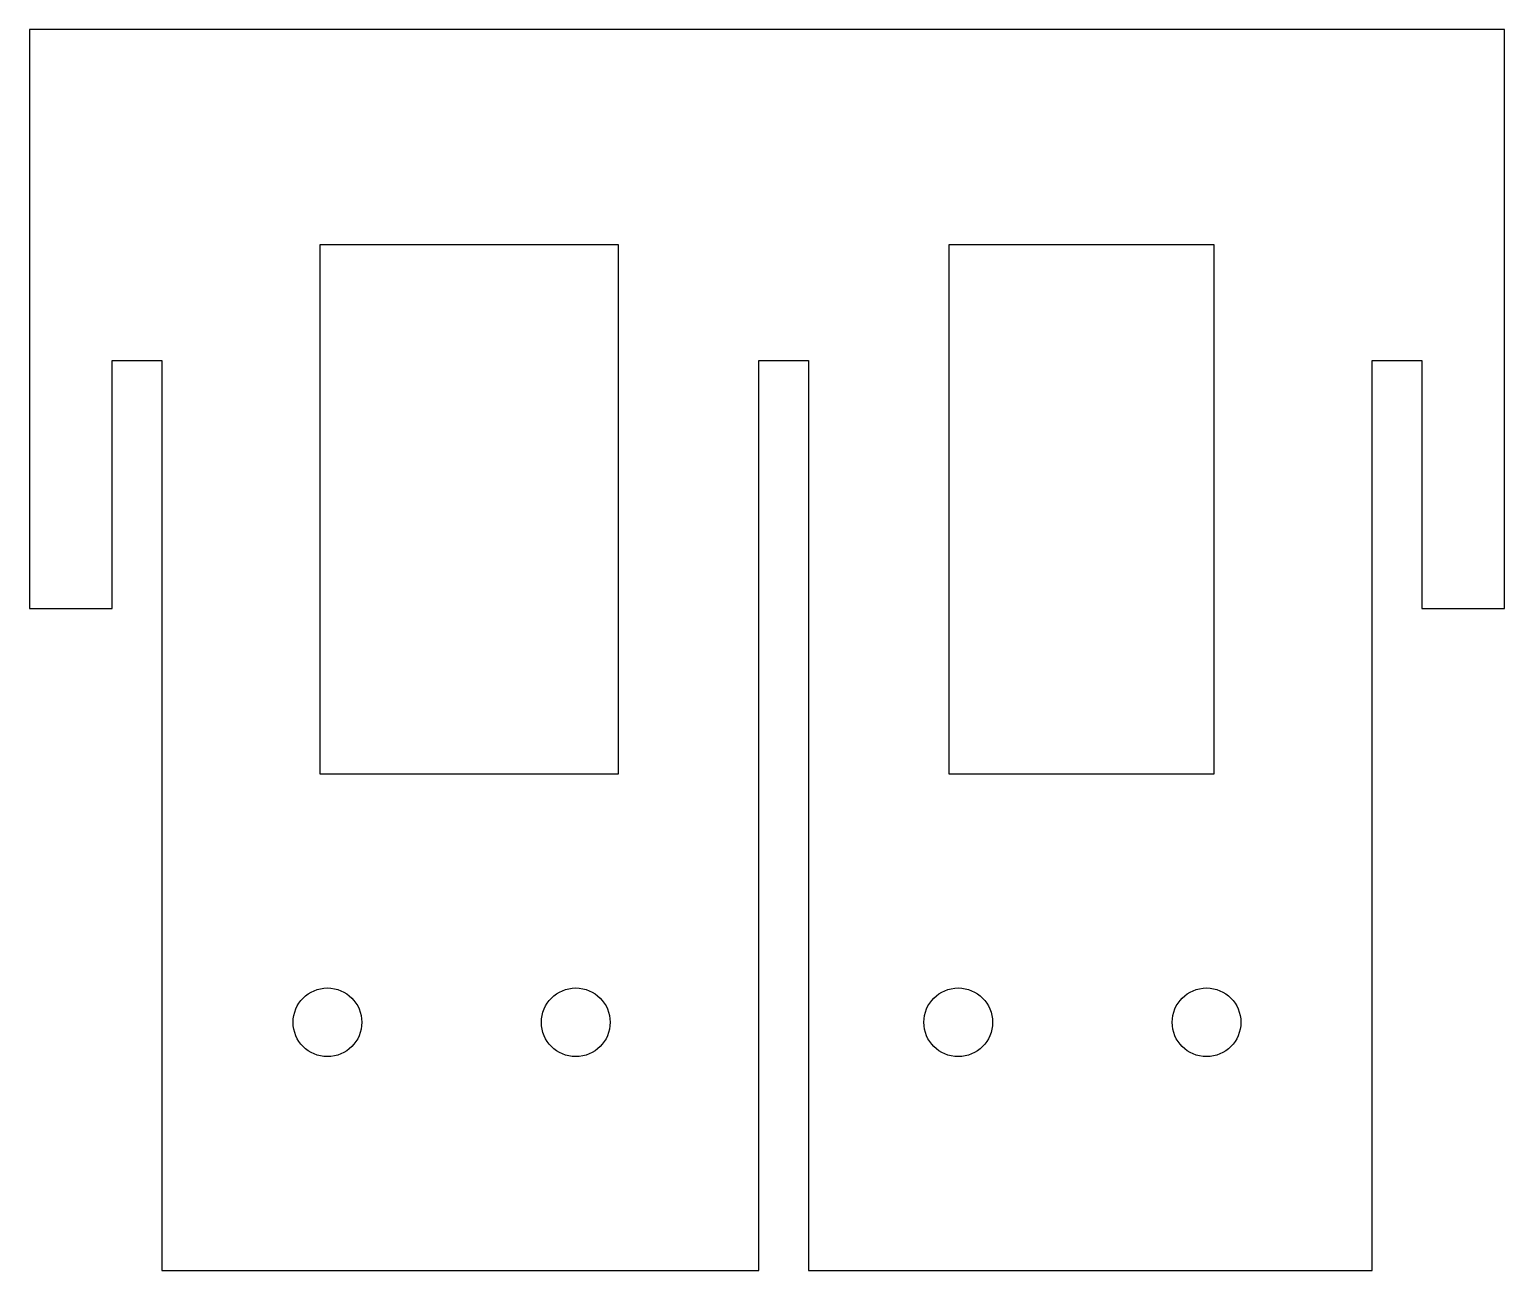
# Model space of a CAD drawing. Header units: millimetres. Extents: x -8 to 81.1, y 0 to 75.
import ezdxf

# ---------------------------------------------------------------- set-up
doc = ezdxf.new("R2010")
doc.units = ezdxf.units.MM

msp = doc.modelspace()

# ---------------------------------------------------------------- linework, layer by layer
for points in [[(-3, 40), (-3, 55), (0, 55), (0, 0), (36.05, 0), (36.05, 55), (39.05, 55), (39.05, 0), (73.1, 0), (73.1, 55), (76.1, 55), (76.1, 40), (81.1, 40), (81.1, 75), (-8, 75), (-8, 40)], [(27.55, 62), (27.55, 30), (9.55, 30), (9.55, 62)], [(63.55, 62), (63.55, 30), (47.55, 30), (47.55, 62)]]:
    msp.add_lwpolyline(points, close=True)
for centre in [(10, 15), (25, 15), (48.1, 15), (63.1, 15)]:
    msp.add_circle(centre, 2.075)

doc.saveas('drawing.dxf')
